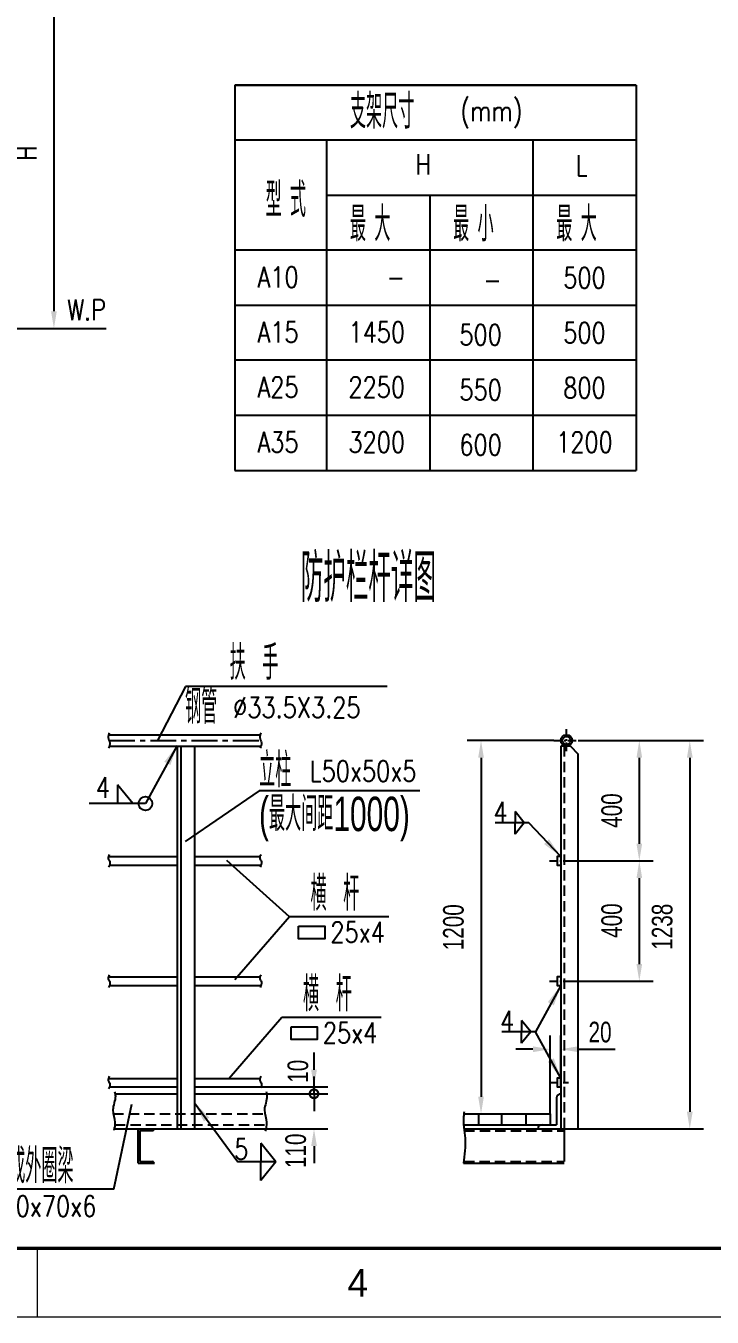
# Model space of a CAD drawing. Extents: x 148 to 221443, y -36682 to 6758.
# Drawn here: x 100485 to 102481, y -23173 to -19417 of the extents above; entities that cross this region are included whole.
import ezdxf
from ezdxf.enums import TextEntityAlignment as Align

# ---------------------------------------------------------------- set-up
doc = ezdxf.new("R2010")
doc.units = 0
doc.header["$LTSCALE"] = 10
doc.header["$MEASUREMENT"] = 0
doc.linetypes.add('CENTERX2', pattern=[4, 2.5, -0.5, 0.5, -0.5])
doc.linetypes.add('HIDDENX2', pattern=[0.75, 0.5, -0.25])
for name, color, linetype in [('2', 4, 'Continuous'), ('CENTER', 1, 'CENTERX2'), ('HIDDEN', 7, 'HIDDENX2'), ('RED', 7, 'Continuous'), ('WHITE', 7, 'Continuous')]:
    doc.layers.add(name, color=color, linetype=linetype)
doc.layers.add('2（细实线）', color=3, linetype='Continuous', lineweight=20)
doc.layers.add('图框层', color=7, linetype='Continuous', lineweight=15)
doc.styles.add('HZ', font='ROMS.SHX', dxfattribs={"width": 0.75, "bigfont": 'GBCBIG.SHX'})
doc.styles.get("Standard").update_dxf_attribs({"font": 'wison_e.shx', "width": 0.75, "bigfont": 'wison_c.shx'})
doc.styles.add('XW', font='ROMANS.shx', dxfattribs={"width": 0.85})
doc.dimstyles.new('DIM1', dxfattribs={"dimscale": 20, "dimtxt": 3, "dimasz": 2.5, "dimexe": 2, "dimexo": 0, "dimgap": 1, "dimtad": 0, "dimdec": 0, "dimzin": 0, "dimdsep": 46, "dimtxsty": 'Standard', "dimcen": 2, "dimclrd": 3, "dimclre": 3, "dimclrt": 3, "dimadec": 0, "dimazin": 0, "dimtfac": 0.666667, "dimtdec": 0, "dimtofl": 0, "dimtmove": 2, "dimatfit": 1, "dimfxl": 2, "dimtvp": 1.333333, "dimtolj": 1, "dimtzin": 0, "dimarcsym": 0})

# ---------------------------------------------------------------- blocks, each defined once
blk = doc.blocks.new('*D1302')
at = {"color": 3, "lineweight": -2}
for p, q in [((100085.8, -19278), (100607, -19278)), ((100567, -19328), (100567, -20247.3)), ((99160, -20297.3), (100607, -20297.3))]:
    blk.add_line(p, q, dxfattribs=at)
at = {"color": 3}
for points in [[(100575.4, -19328), (100558.7, -19328), (100567, -19278)], [(100558.7, -20247.3), (100575.4, -20247.3), (100567, -20297.3)]]:
    blk.add_solid(points, dxfattribs=at)
at = {"layer": 'Defpoints', "color": 0}
for p in [(100085.8, -19278), (99160, -20297.3), (100567, -20297.3)]:
    blk.add_point(p, dxfattribs=at)
at = {"color": 3, "insert": (100487, -19787.7), "char_height": 60, "attachment_point": 5, "rotation": 90}
blk.add_mtext('\\A1;H', dxfattribs=at)
blk = doc.blocks.new('*D1332')
at = {"color": 3, "lineweight": -2}
for p, q in [((102097.5, -21495.9), (102455.7, -21495.9)), ((102415.7, -21545.9), (102415.7, -22575.2)), ((102090.6, -22625.2), (102455.7, -22625.2))]:
    blk.add_line(p, q, dxfattribs=at)
at = {"color": 3}
for points in [[(102424.1, -21545.9), (102407.4, -21545.9), (102415.7, -21495.9)], [(102407.4, -22575.2), (102424.1, -22575.2), (102415.7, -22625.2)]]:
    blk.add_solid(points, dxfattribs=at)
at = {"layer": 'Defpoints', "color": 0}
for p in [(102097.5, -21495.9), (102090.6, -22625.2), (102415.7, -22625.2)]:
    blk.add_point(p, dxfattribs=at)
at = {"color": 3, "insert": (102335.7, -22037.3), "char_height": 60, "attachment_point": 5, "rotation": 90}
blk.add_mtext('\\A1;1238', dxfattribs=at)
blk = doc.blocks.new('*D1333')
at = {"color": 3, "lineweight": -2}
for p, q in [((102097.5, -21495.9), (102309, -21495.9)), ((102269, -21545.9), (102269, -21795.9)), ((102063.3, -21845.9), (102309, -21845.9))]:
    blk.add_line(p, q, dxfattribs=at)
at = {"color": 3}
for points in [[(102277.3, -21545.9), (102260.7, -21545.9), (102269, -21495.9)], [(102260.7, -21795.9), (102277.3, -21795.9), (102269, -21845.9)]]:
    blk.add_solid(points, dxfattribs=at)
at = {"layer": 'Defpoints', "color": 0}
for p in [(102097.5, -21495.9), (102063.3, -21845.9), (102269, -21845.9)]:
    blk.add_point(p, dxfattribs=at)
at = {"color": 3, "insert": (102189, -21699.5), "char_height": 60, "attachment_point": 5, "rotation": 90}
blk.add_mtext('\\A1;400', dxfattribs=at)
blk = doc.blocks.new('*D1334')
at = {"color": 3, "lineweight": -2}
for p, q in [((102020.8, -21495.9), (101768.8, -21495.9)), ((101808.8, -21545.9), (101808.8, -22531.8)), ((101807.7, -22581.8), (101848.8, -22581.8))]:
    blk.add_line(p, q, dxfattribs=at)
at = {"color": 3}
for points in [[(101817.1, -21545.9), (101800.5, -21545.9), (101808.8, -21495.9)], [(101800.5, -22531.8), (101817.1, -22531.8), (101808.8, -22581.8)]]:
    blk.add_solid(points, dxfattribs=at)
at = {"layer": 'Defpoints', "color": 0}
for p in [(102020.8, -21495.9), (101807.7, -22581.8), (101808.8, -22581.8)]:
    blk.add_point(p, dxfattribs=at)
at = {"color": 3, "insert": (101728.8, -22038.8), "char_height": 60, "attachment_point": 5, "rotation": 90}
blk.add_mtext('\\A1;1200', dxfattribs=at)
blk = doc.blocks.new('*D1335')
at = {"color": 3, "lineweight": -2}
for p, q in [((102063.3, -21845.9), (102309, -21845.9)), ((102269, -21895.9), (102269, -22145.9)), ((102063.3, -22195.9), (102309, -22195.9))]:
    blk.add_line(p, q, dxfattribs=at)
at = {"color": 3}
for points in [[(102277.3, -21895.9), (102260.7, -21895.9), (102269, -21845.9)], [(102260.7, -22145.9), (102277.3, -22145.9), (102269, -22195.9)]]:
    blk.add_solid(points, dxfattribs=at)
at = {"layer": 'Defpoints', "color": 0}
for p in [(102063.3, -21845.9), (102063.3, -22195.9), (102269, -22195.9)]:
    blk.add_point(p, dxfattribs=at)
at = {"color": 3, "insert": (102189, -22019.5), "char_height": 60, "attachment_point": 5, "rotation": 90}
blk.add_mtext('\\A1;400', dxfattribs=at)
blk = doc.blocks.new('_DotSmall')
at = {"layer": 'WHITE', "color": 0, "const_width": 0.5}
blk.add_lwpolyline([(-0.0625, 0, 1), (0.0625, 0, 1)], format="xyb", close=True, dxfattribs=at)
blk = doc.blocks.new('*D1336')
at = {"color": 3, "linetype": 'Continuous', "lineweight": -2}
for p, q in [((101323.2, -22523.2), (101323.2, -22473.2)), ((101185.7, -22523.2), (101363.2, -22523.2)), ((101183.6, -22625.2), (101363.2, -22625.2)), ((101323.2, -22675.2), (101323.2, -22725.2))]:
    blk.add_line(p, q, dxfattribs=at)
at = {"color": 3}
blk.add_solid([(101331.6, -22675.2), (101314.9, -22675.2), (101323.2, -22625.2)], dxfattribs=at)
at = {"layer": 'Defpoints', "color": 0}
for p in [(101185.7, -22523.2), (101183.6, -22625.2), (101323.2, -22625.2)]:
    blk.add_point(p, dxfattribs=at)
at = {"color": 3, "lineweight": -2, "xscale": 50, "yscale": 50, "zscale": 50, "rotation": 270}
blk.add_blockref('_DotSmall', (101323.2, -22523.2), dxfattribs=at)
at = {"color": 3, "insert": (101270.2, -22688.9), "char_height": 60, "attachment_point": 5, "rotation": 90}
blk.add_mtext('\\A1;110', dxfattribs=at)
blk = doc.blocks.new('*D1356')
at = {"color": 3, "linetype": 'Continuous', "lineweight": -2}
for p, q in [((102009.8, -22581.8), (102009.8, -22353.5)), ((102040.6, -22502.6), (102040.6, -22353.5)), ((101959.8, -22393.5), (101909.8, -22393.5)), ((102090.6, -22393.5), (102140.6, -22393.5))]:
    blk.add_line(p, q, dxfattribs=at)
at = {"color": 3}
for points in [[(101959.8, -22401.9), (101959.8, -22385.2), (102009.8, -22393.5)], [(102090.6, -22385.2), (102090.6, -22401.9), (102040.6, -22393.5)]]:
    blk.add_solid(points, dxfattribs=at)
at = {"layer": 'Defpoints', "color": 0}
for p in [(102040.6, -22393.5), (102040.6, -22502.6), (102009.8, -22581.8)]:
    blk.add_point(p, dxfattribs=at)
at = {"color": 3, "insert": (102154.9, -22344), "char_height": 60, "attachment_point": 5}
blk.add_mtext('\\A1;20', dxfattribs=at)
blk = doc.blocks.new('*D1357')
at = {"color": 3, "linetype": 'Continuous', "lineweight": -2}
for p, q in [((101323.2, -22453.3), (101323.2, -22403.3)), ((101169.3, -22503.3), (101363.2, -22503.3)), ((101185.7, -22523.2), (101363.2, -22523.2)), ((101323.2, -22523.2), (101323.2, -22573.2))]:
    blk.add_line(p, q, dxfattribs=at)
at = {"color": 3}
blk.add_solid([(101314.9, -22453.3), (101331.6, -22453.3), (101323.2, -22503.3)], dxfattribs=at)
at = {"layer": 'Defpoints', "color": 0}
for p in [(101169.3, -22503.3), (101185.7, -22523.2), (101323.2, -22503.3)]:
    blk.add_point(p, dxfattribs=at)
at = {"color": 3, "lineweight": -2, "xscale": 50, "yscale": 50, "zscale": 50, "rotation": 90}
blk.add_blockref('_DotSmall', (101323.2, -22523.2), dxfattribs=at)
at = {"color": 3, "insert": (101276.6, -22457.7), "char_height": 60, "attachment_point": 5, "rotation": 90}
blk.add_mtext('\\A1;10', dxfattribs=at)
blk = doc.blocks.new('a2')
blk.add_line((15615.59, 9706.74), (15615.59, 9716.74))
at = {"layer": '图框层', "ltscale": 10}
blk.add_lwpolyline([(15311.09, 10126.74), (15905.09, 10126.74), (15905.09, 9706.74), (15311.09, 9706.74)], close=True, dxfattribs=at)
at = {"layer": '图框层', "ltscale": 10, "const_width": 0.5}
blk.add_lwpolyline([(15336.09, 10116.74), (15895.09, 10116.74), (15895.09, 9716.74), (15336.09, 9716.74)], close=True, dxfattribs=at)
at = {"style": 'HZ'}
blk.add_text('4', height=4, dxfattribs=at).set_placement((15662.17, 9711.74), align=Align.MIDDLE)

msp = doc.modelspace()

# ---------------------------------------------------------------- linework, layer by layer
at = {"linetype": 'Continuous'}
for p, q in [((100752.3238, -21624.4084), (100752.3238, -21679.0228)), ((100796.0585, -21679.0228), (100752.3238, -21624.4084)), ((100796.0585, -21679.0228), (100752.3238, -21679.0228)), ((101934.1687, -21735.2911), (101907.9279, -21702.5224)), ((101907.9279, -21702.5224), (101907.9279, -21735.2911)), ((101934.1687, -21735.2911), (101907.9279, -21768.0597)), ((101907.9279, -21768.0597), (101907.9279, -21735.2911)), ((101953.189, -22343.1256), (101926.9482, -22310.3569)), ((101926.9482, -22310.3569), (101926.9482, -22343.1256)), ((101953.189, -22343.1256), (101926.9482, -22375.8942)), ((101926.9482, -22375.8942), (101926.9482, -22343.1256)), ((101212.5347, -22721.1314), (101168.8, -22666.517)), ((101168.8, -22666.517), (101168.8, -22721.1314)), ((101212.5347, -22721.1314), (101168.8, -22775.7459)), ((101168.8, -22775.7459), (101168.8, -22721.1314))]:
    msp.add_line(p, q, dxfattribs=at)
at = {"color": 3, "linetype": 'Continuous'}
msp.add_line((102140.583, -22393.5329), (102199.2291, -22393.5329), dxfattribs=at)
for points in [[(101278.432, -22035.7717), (101354.4171, -22035.7717), (101354.4171, -22072.6539), (101278.432, -22072.6539)], [(101256.5843, -22328.3633), (101332.5694, -22328.3633), (101332.5694, -22365.2455), (101256.5843, -22365.2455)]]:
    msp.add_lwpolyline(points, close=True, dxfattribs=at)
at = {"layer": '2', "color": 3, "linetype": 'Continuous'}
for p, q in [((102259.8684, -19750.0802), (101093.3069, -19750.0802)), ((101359.8684, -19750.0802), (101359.8684, -20710.0802)), ((101959.8684, -19750.0802), (101959.8684, -20710.0802)), ((101359.8684, -19910.0802), (102259.8684, -19910.0802)), ((101659.8684, -19910.0802), (101659.8684, -20710.0802)), ((102259.8684, -20070.0802), (101093.3069, -20070.0802)), ((101093.3069, -20230.0802), (102259.8684, -20230.0802)), ((100567.039, -20297.2948), (100718.6636, -20297.2948)), ((102259.8684, -20390.0802), (101093.3069, -20390.0802)), ((101093.3069, -20550.0802), (102259.8684, -20550.0802)), ((100950.0416, -21338.6263), (100867.8531, -21495.9019)), ((101536.0605, -21338.6263), (100950.0416, -21338.6263)), ((100925.6597, -21509.8688), (100832.8481, -21679.0228)), ((101163.8522, -21642.0835), (100949.0144, -21789.4133)), ((101631.2255, -21642.0835), (101163.8522, -21642.0835)), ((100832.8481, -21679.0228), (100669.9728, -21679.0228)), ((101947.7714, -21735.2911), (101850.0463, -21735.2911)), ((102040.583, -21833.4019), (101947.7714, -21735.2911)), ((101251.5701, -22008.3408), (101069.9488, -21845.136)), ((101251.5701, -22008.3408), (101092.7444, -22191.7196)), ((101540.7448, -22008.3408), (101251.5701, -22008.3408)), ((102040.583, -22208.637), (101966.7917, -22343.1256)), ((101229.7224, -22300.9324), (101076.1099, -22478.292)), ((101518.8971, -22300.9324), (101229.7224, -22300.9324)), ((101966.7917, -22343.1256), (101869.0666, -22343.1256)), ((102040.583, -22477.6141), (101966.7917, -22343.1256)), ((100741.1484, -22800.8097), (100793.5661, -22553.5717)), ((100975.6597, -22549.6876), (101101.3549, -22721.1314)), ((101212.5347, -22721.1314), (101101.3549, -22721.1314)), ((100741.1484, -22800.8097), (100352.3726, -22800.8097))]:
    msp.add_line(p, q, dxfattribs=at)
msp.add_circle((100832.8481, -21679.0228), 20, dxfattribs=at)
for points in [[(100727.8327, -21473.2845), (100724.8791, -21487.118), (100729.3095, -21502.5867), (100725.9867, -21518.4516)], [(101168.6723, -21473.2845), (101165.7187, -21487.118), (101170.1491, -21502.5867), (101166.8263, -21518.4516)], [(100727.8327, -21827.3066), (100724.8791, -21839.113), (100729.3095, -21848.3367), (100725.9867, -21864.2016)], [(101168.6723, -21827.3066), (101165.7187, -21839.113), (101170.1491, -21848.3367), (101166.8263, -21864.2016)], [(100727.8327, -22177.3066), (100724.8791, -22189.113), (100729.3095, -22198.3367), (100725.9867, -22214.2016)], [(101168.6723, -22177.3066), (101165.7187, -22189.113), (101170.1491, -22198.3367), (101166.8263, -22214.2016)], [(100727.8327, -22472.1968), (100724.8791, -22484.0032), (100729.3095, -22493.2269), (100725.9867, -22509.0918)], [(101759.764, -22575.9019), (101758.1072, -22589.2097), (101762.2288, -22652.0783), (101757.9692, -22725.22)]]:
    msp.add_spline(points, degree=3, dxfattribs=at)
for points, knots in [([(101168.6723, -22472.1968), (101166.7665, -22476.2287), (101163.2584, -22483.6506), (101172.5199, -22493.8366), (101170.1225, -22501.519), (101168.2574, -22505.8824)], [0, 0, 0, 0, 12.170252177, 22.402828891, 35.426332712, 35.426332712, 35.426332712, 35.426332712]), ([(100743.6298, -22517.3705), (100744.7468, -22521.5094), (100748.1859, -22538.8163), (100732.1245, -22568.6654), (100747.345, -22601.9788), (100743.265, -22621.571), (100741.149, -22629.131)], [49.555746668, 49.555746668, 49.555746668, 49.555746668, 60.228765751, 94.17342106, 125.000152447, 144.371102764, 144.371102764, 144.371102764, 144.371102764]), ([(101184.2375, -22516.5281), (101185.494, -22521.0039), (101189.2569, -22538.641), (101173.0089, -22568.8339), (101188.6646, -22603.0856), (101183.729, -22623.5884), (101181.2286, -22632.0737)], [48.686793859, 48.686793859, 48.686793859, 48.686793859, 60.228765751, 94.17342106, 125.000152447, 146.740688569, 146.740688569, 146.740688569, 146.740688569])]:
    msp.add_open_spline(points, degree=3, knots=knots, dxfattribs=at)
for points in [[(100888.0308, -21557.6607), (100905.5649, -21567.2813), (100925.6597, -21509.8688)], [(102006.6146, -21782.9425), (101992.0855, -21796.6868), (102040.583, -21833.4019)], [(102002.9541, -22256.429), (102020.4882, -22266.0496), (102040.583, -22208.637)], [(102002.9541, -22429.8222), (102020.4882, -22420.2016), (102040.583, -22477.6141)], [(101003.0712, -22603.9887), (101019.2007, -22592.1633), (100975.6597, -22549.6876)]]:
    msp.add_solid(points, dxfattribs=at)
at = {"layer": 'CENTER'}
for p, q in [((102057.4953, -21526.5505), (102057.4953, -21462.3117)), ((102020.7655, -21495.9019), (102097.4953, -21495.9019)), ((102007.5437, -21845.9019), (102063.3002, -21845.9019)), ((102007.5437, -22195.9019), (102063.3002, -22195.9019)), ((102007.537, -22490.1141), (102063.2935, -22490.1141))]:
    msp.add_line(p, q, dxfattribs=at)
at = {"layer": 'CENTER', "ltscale": 3}
msp.add_line((100727.4287, -21495.9019), (101168.2683, -21495.9019), dxfattribs=at)
at = {"layer": 'HIDDEN', "color": 2, "linetype": 'HIDDENX2', "ltscale": 6}
for p, q in [((102050.583, -21512.6519), (102050.583, -22605.9019)), ((100739.7308, -22581.7921), (101180.5846, -22581.7921)), ((100744.3118, -22613.22), (101185.21, -22613.22)), ((101760.2211, -22631.22), (102052.583, -22631.22)), ((101759.3605, -22720.22), (102050.583, -22720.22))]:
    msp.add_line(p, q, dxfattribs=at)
at = {"layer": 'RED', "color": 3}
for p, q in [((102259.8684, -19590.0802), (101093.3069, -19590.0802)), ((101093.3069, -19590.0802), (102259.8684, -19590.0802)), ((101093.3069, -19590.0802), (101093.3069, -20710.0802)), ((102259.8684, -19590.0802), (102259.8684, -20710.0802)), ((101093.3069, -20710.0802), (102259.8684, -20710.0802))]:
    msp.add_line(p, q, dxfattribs=at)
at = {"layer": 'RED'}
for p, q in [((100725.843, -21479.1519), (101166.6827, -21479.1519)), ((100728.0324, -21512.6519), (101168.8721, -21512.6519)), ((100925.6597, -21512.6519), (100925.6597, -22625.22)), ((100935.6597, -21512.6519), (100935.6597, -22625.22)), ((100975.6597, -21512.6519), (100975.6597, -22625.22)), ((102040.583, -21512.6519), (102040.583, -22625.22)), ((102068.6972, -21512.6519), (102040.583, -21512.6519)), ((102068.6972, -21512.6519), (102090.583, -21534.5376)), ((102090.583, -21534.5376), (102090.583, -22625.22)), ((100725.294, -21833.4019), (100925.6597, -21833.4019)), ((100975.6597, -21833.4019), (101166.1337, -21833.4019)), ((100728.4504, -21858.4019), (100925.6597, -21858.4019)), ((100975.6597, -21858.4019), (101169.29, -21858.4019)), ((100725.294, -22183.4019), (100925.6597, -22183.4019)), ((100975.6597, -22183.4019), (101166.1337, -22183.4019)), ((100728.4504, -22208.4019), (100925.6597, -22208.4019)), ((100975.6597, -22208.4019), (101169.29, -22208.4019)), ((100725.294, -22478.292), (100925.6597, -22478.292)), ((100975.6597, -22478.292), (101166.1337, -22478.292)), ((100728.4504, -22503.292), (100925.6597, -22503.292)), ((100744.9654, -22523.22), (100925.6597, -22523.22)), ((100975.6597, -22503.292), (101169.29, -22503.292)), ((100975.6597, -22523.22), (101185.8211, -22523.22)), ((102028.583, -22535.22), (102028.583, -22613.22)), ((101758.9296, -22581.7921), (102009.8354, -22581.7921)), ((101801.4383, -22581.7921), (101801.4383, -22613.22)), ((101868.73, -22581.7921), (101868.73, -22613.22)), ((101938.6531, -22581.7921), (101938.6531, -22613.22)), ((102009.8354, -22581.7921), (102009.8354, -22613.22)), ((102050.583, -22605.9019), (102050.583, -22720.22)), ((100742.188, -22625.22), (101183.1091, -22625.22)), ((100811.9296, -22725.22), (100811.9296, -22625.22)), ((100816.9296, -22630.22), (100852.9895, -22630.22)), ((100816.9296, -22630.22), (100816.9296, -22720.22)), ((101758.358, -22613.22), (102028.583, -22613.22)), ((101759.54, -22625.22), (102090.583, -22625.22)), ((100811.9296, -22725.22), (100859.9296, -22725.22)), ((100816.9296, -22720.22), (100852.9895, -22720.22)), ((100816.9296, -22720.22), (100852.9895, -22720.22)), ((101757.9692, -22725.22), (102050.583, -22725.22))]:
    msp.add_line(p, q, dxfattribs=at)
for points in [[(102040.583, -21833.4019), (102030.583, -21833.4019), (102030.583, -21858.4019), (102040.583, -21858.4019)], [(102040.583, -22183.4019), (102030.583, -22183.4019), (102030.583, -22208.4019), (102040.583, -22208.4019)], [(102040.5763, -22477.6141), (102030.5763, -22477.6141), (102030.5763, -22502.6141), (102040.5763, -22502.6141)]]:
    msp.add_lwpolyline(points, dxfattribs=at)
for radius in [16.75, 11.75]:
    msp.add_circle((102057.4953, -21495.9019), radius, dxfattribs=at)
for centre, radius, start, end in [((102040.583, -22535.22), 12, 90, 180), ((100851.0562, -22620.22), 10.1852, 280.9424989, 330.599649), ((101986.4631, -22625.22), 12, 90, 180), ((100851.0562, -22730.22), 10.1852, 29.400351, 79.0575011)]:
    msp.add_arc(centre, radius, start, end, dxfattribs=at)

# ---------------------------------------------------------------- block references
at = {"layer": '2（细实线）', "xscale": 20, "yscale": 20, "zscale": 20}
msp.add_blockref('a2', (-211792.8374, -217307.575), dxfattribs=at)

# ---------------------------------------------------------------- texts
at = {"color": 3, "linetype": 'Continuous', "style": 'XW', "width": 0.8}
for s, p in [('(mm)', (101929.2711, -19664.5403)), ('L', (102118.7085, -19823.8897)), ('A10', (101278.4318, -20148.212)), ('A15', (101278.4318, -20308.212)), ('A25', (101278.4318, -20468.212)), ('A35', (101278.4318, -20628.212)), ('3200', (101587.9088, -20628.212)), ('600', (101869.2513, -20635.7111)), ('1200', (102191.8577, -20628.2125)), ('4', (100729.9695, -21632.3611)), ('4', (101886.0443, -21703.9324)), ('4', (101905.0646, -22311.7669)), ('5', (101132.3273, -22684.0354))]:
    msp.add_text(s, height=60, dxfattribs=at).set_placement(p, align=Align.MIDDLE_RIGHT)
for s, p in [('W.P', (100605.3566, -20273.057)), ('%%C33.5X3.25', (101088.157, -21429.5976)), ('25x4', (101370.7457, -22083.3286)), ('25x4', (101348.8981, -22375.9201)), ('L110x70x6', (100338.5687, -22879.8674))]:
    msp.add_text(s, height=60, dxfattribs=at).set_placement(p)
at = {"layer": '2', "color": 3, "linetype": 'Continuous'}
for s, height, style, width, p in [('支架尺寸', 100, 'HZ', 0.65, (101427.6648, -19715.9594)), ('最 大', 100, 'HZ', 0.65, (101427.6648, -20044.0304)), ('最 小', 100, 'HZ', 0.65, (101727.6648, -20044.0304)), ('最 大', 100, 'HZ', 0.65, (102027.6648, -20044.0304)), ('防护栏杆详图', 140, 'HZ', 0.65, (101284.724, -21092.719)), ('扶  手', 100, 'HZ', 0.65, (101077.9119, -21319.4565)), ('钢管', 100, 'HZ', 0.65, (100948.4453, -21447.2032)), ('立柱', 100, 'HZ', 0.65, (101163.5949, -21631.6619)), ('L50x50x5', 60, 'XW', 0.8, (101310.4395, -21614.5258)), ('(最大间距1000)', 100, 'HZ', 0.65, (101163.3648, -21759.1782)), ('横  杆', 100, 'HZ', 0.65, (101313.087, -21990.5701)), ('横  杆', 100, 'HZ', 0.65, (101291.2393, -22283.1617)), ('边梁或外圈梁', 100, 'HZ', 0.65, (100343.3929, -22783.0389))]:
    msp.add_text(s, height=height, dxfattribs=dict(at, style=style, width=width)).set_placement(p)
for s, height, style, width, p in [('H', 60, 'XW', 0.8, (101662.933, -19820.1404)), ('型 式', 100, 'HZ', 0.65, (101300.0045, -19923.2491)), ('500', 60, 'XW', 0.8, (102171.226, -20150.0871)), ('-', 60, 'XW', 0.8, (101587.9088, -20148.212)), ('-', 60, 'XW', 0.8, (101869.2513, -20155.7111)), ('1450', 60, 'XW', 0.8, (101587.9088, -20308.212)), ('500', 60, 'XW', 0.8, (101869.2513, -20315.7111)), ('500', 60, 'XW', 0.8, (102171.226, -20310.0871)), ('2250', 60, 'XW', 0.8, (101587.9088, -20468.212)), ('550', 60, 'XW', 0.8, (101869.2513, -20475.7111)), ('800', 60, 'XW', 0.8, (102171.226, -20470.0871))]:
    msp.add_text(s, height=height, dxfattribs=dict(at, style=style, width=width)).set_placement(p, align=Align.MIDDLE_RIGHT)

# ---------------------------------------------------------------- dimensions: what is measured, and where the dimension line sits
dim = msp.add_linear_dim(base=(100567.039, -20297.2948), p1=(100085.7514, -19278.0286), p2=(99159.9653, -20297.2948), angle=90, text='H', dimstyle='DIM1', override={"dimtxt": 3})
dim.commit()
dim.dimension.update_dxf_attribs({"geometry": '*D1302', "text_midpoint": (100487.039, -19787.6617)})
dim = msp.add_linear_dim(base=(101808.8117, -22581.7921), p1=(102020.7655, -21495.9019), p2=(101807.6558, -22581.7921), angle=90, text='1200', dimstyle='DIM1')
dim.commit()
dim.dimension.update_dxf_attribs({"geometry": '*D1334', "text_midpoint": (101728.8117, -22038.847)})
for base, p1, p2, text, picture, middle in [((102268.9926, -21845.9019), (102097.4953, -21495.9019), (102063.3002, -21845.9019), '400', '*D1333', (102268.9926, -21699.4573)), ((102415.7396, -22625.22), (102097.4953, -21495.9019), (102090.583, -22625.22), '1238', '*D1332', (102415.7396, -22037.2687)), ((102268.9926, -22195.9019), (102063.3002, -21845.9019), (102063.3002, -22195.9019), '400', '*D1335', (102268.9926, -22019.4892))]:
    dim = msp.add_linear_dim(base=base, p1=p1, p2=p2, angle=90, text=text, dimstyle='DIM1', override={"dimtmove": 0})
    dim.commit()
    dim.dimension.update_dxf_attribs({"geometry": picture, "text_midpoint": middle, "dimtype": 160})
at = {"color": 7, "linetype": 'Continuous'}
dim = msp.add_linear_dim(base=(102040.583, -22393.5329), p1=(102009.8354, -22581.7921), p2=(102040.583, -22502.6141), text='20', dimstyle='DIM1', override={"dimtxt": 3}, dxfattribs=at)
dim.commit()
dim.dimension.update_dxf_attribs({"geometry": '*D1356', "text_midpoint": (102154.8701, -22344.0218), "dimtype": 160})
for base, p2, text, picture, middle in [((101323.222, -22503.292), (101169.29, -22503.292), '10', '*D1357', (101276.5928, -22457.7405)), ((101323.222, -22625.22), (101183.5875, -22625.22), '110', '*D1336', (101270.1547, -22688.9388))]:
    dim = msp.add_linear_dim(base=base, p1=(101185.7453, -22523.22), p2=p2, angle=90, text=text, dimstyle='DIM1', override={"dimblk1": 'DotSmall', "dimsah": 1}, dxfattribs=at)
    dim.commit()
    dim.dimension.update_dxf_attribs({"geometry": picture, "text_midpoint": middle, "dimtype": 160})

doc.saveas('drawing.dxf')
